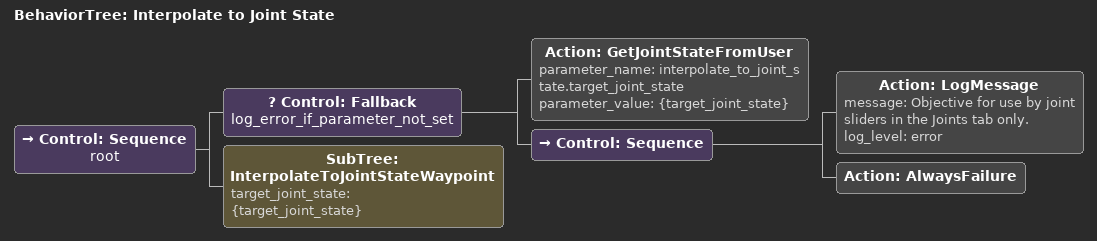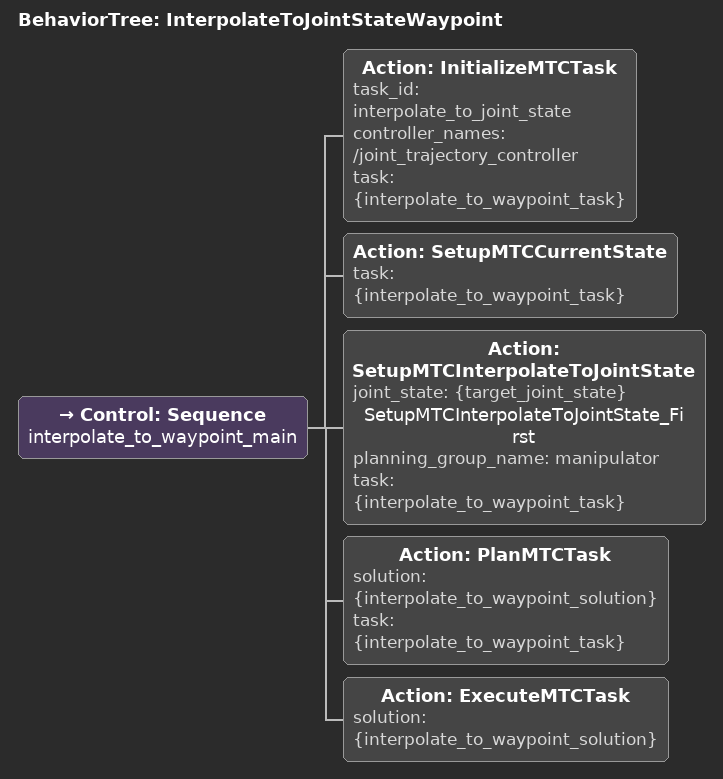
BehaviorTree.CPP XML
<?xml version="1.0"?>
<root BTCPP_format="4" main_tree_to_execute="Interpolate to Joint State">
  <BehaviorTree
      ID="Interpolate to Joint State"
      _description="Move to a specified joint state">
    <Control ID="Sequence" name="root">
      <Control ID="Fallback" name="log_error_if_parameter_not_set">
        <Action
            ID="GetJointStateFromUser"
            parameter_name="interpolate_to_joint_state.target_joint_state"
            parameter_value="{target_joint_state}" />
        <Control ID="Sequence">
          <Action
              ID="LogMessage"
              message="Objective for use by joint sliders in the Joints tab only."
              log_level="error" />
          <Action
              ID="AlwaysFailure" />
        </Control>
      </Control>
      <SubTree
          ID="InterpolateToJointStateWaypoint"
          target_joint_state="{target_joint_state}"/>
    </Control>
  </BehaviorTree>
  <BehaviorTree ID="InterpolateToJointStateWaypoint">
    <Control ID="Sequence" name="interpolate_to_waypoint_main">
      <Action
          ID="InitializeMTCTask"
          task_id="interpolate_to_joint_state"
          controller_names="/joint_trajectory_controller"
          task="{interpolate_to_waypoint_task}"/>
      <Action
          ID="SetupMTCCurrentState"
          task="{interpolate_to_waypoint_task}"/>
      <Action
          ID="SetupMTCInterpolateToJointState"
          joint_state="{target_joint_state}"
          name="SetupMTCInterpolateToJointState_First"
          planning_group_name="manipulator"
          task="{interpolate_to_waypoint_task}"/>
      <Action
          ID="PlanMTCTask"
          solution="{interpolate_to_waypoint_solution}"
          task="{interpolate_to_waypoint_task}"/>
      <Action
          ID="ExecuteMTCTask"
          solution="{interpolate_to_waypoint_solution}"/>
    </Control>
  </BehaviorTree>
</root>
